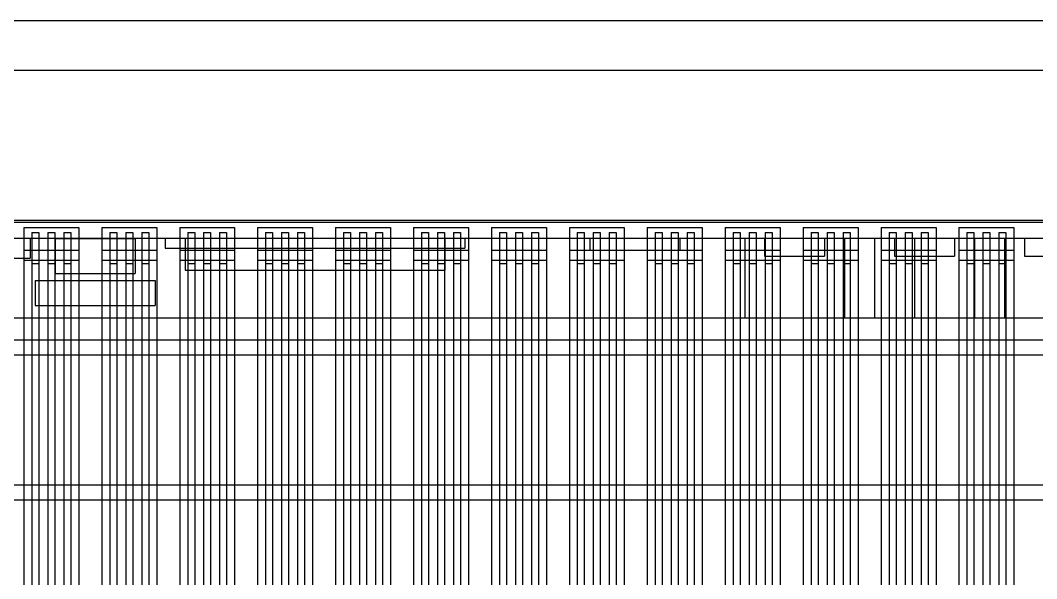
# Model space of a CAD drawing. Header units: millimetres. Extents: x -1355 to 669, y -1138 to 733.
# Drawn here: x -239.5 to -137.8, y -237.1 to -181.2 of the extents above; entities that cross this region are included whole.
import ezdxf

# ---------------------------------------------------------------- set-up
doc = ezdxf.new("R2010")
doc.units = ezdxf.units.MM
doc.layers.add('HIDDEN', color=8, linetype='Continuous')
doc.layers.add('VISIBLE', color=7, linetype='Continuous')

msp = doc.modelspace()

# ---------------------------------------------------------------- linework, layer by layer
at = {"layer": 'HIDDEN'}
for points in [[(-500, -181.2), (500, -181.2)], [(-500, -181.2), (500, -181.2)], [(-500, -181.2), (500, -181.2)], [(-500, -181.2), (500, -181.2)], [(-500, -181.2), (500, -181.2)], [(-500, -181.2), (500, -181.2)], [(-500, -181.2), (500, -181.2)], [(-500, -186.2), (500, -186.2)], [(-500, -186.2), (500, -186.2)], [(-500, -201.2), (500, -201.2)], [(-500, -201.2), (500, -201.2)], [(-300, -201.4), (-120, -201.4)], [(-300, -201.4), (-120, -201.4)], [(-239.15, -201.95), (-233.65, -201.95)], [(-239.15, -201.95), (-233.65, -201.95)], [(-239.15, -201.95), (-239.15, -255.95)], [(-239.15, -201.95), (-239.15, -255.95)], [(-233.65, -201.95), (-233.65, -255.95)], [(-233.65, -201.95), (-233.65, -255.95)], [(-231.35, -201.95), (-225.85, -201.95)], [(-231.35, -201.95), (-225.85, -201.95)], [(-231.35, -201.95), (-231.35, -261.95)], [(-231.35, -201.95), (-231.35, -261.95)], [(-225.85, -201.95), (-225.85, -261.95)], [(-225.85, -201.95), (-225.85, -261.95)], [(-223.55, -201.95), (-218.05, -201.95)], [(-223.55, -201.95), (-218.05, -201.95)], [(-223.55, -201.95), (-223.55, -267.95)], [(-223.55, -201.95), (-223.55, -267.95)], [(-218.05, -201.95), (-218.05, -267.95)], [(-218.05, -201.95), (-218.05, -267.95)], [(-215.75, -201.95), (-210.25, -201.95)], [(-215.75, -201.95), (-210.25, -201.95)], [(-215.75, -201.95), (-215.75, -273.95)], [(-215.75, -201.95), (-215.75, -273.95)], [(-210.25, -201.95), (-210.25, -273.95)], [(-210.25, -201.95), (-210.25, -273.95)], [(-207.95, -201.95), (-202.45, -201.95)], [(-207.95, -201.95), (-202.45, -201.95)], [(-207.95, -201.95), (-207.95, -279.95)], [(-207.95, -201.95), (-207.95, -279.95)], [(-202.45, -201.95), (-202.45, -279.95)], [(-202.45, -201.95), (-202.45, -279.95)], [(-200.15, -201.95), (-194.65, -201.95)], [(-200.15, -201.95), (-194.65, -201.95)], [(-200.15, -201.95), (-200.15, -285.95)], [(-200.15, -201.95), (-200.15, -285.95)], [(-194.65, -201.95), (-194.65, -285.95)], [(-194.65, -201.95), (-194.65, -285.95)], [(-192.35, -201.95), (-186.85, -201.95)], [(-192.35, -201.95), (-186.85, -201.95)], [(-192.35, -201.95), (-192.35, -291.95)], [(-192.35, -201.95), (-192.35, -291.95)], [(-186.85, -201.95), (-186.85, -291.95)], [(-186.85, -201.95), (-186.85, -291.95)], [(-184.55, -201.95), (-179.05, -201.95)], [(-184.55, -201.95), (-179.05, -201.95)], [(-184.55, -201.95), (-184.55, -297.95)], [(-184.55, -201.95), (-184.55, -297.95)], [(-179.05, -201.95), (-179.05, -297.95)], [(-179.05, -201.95), (-179.05, -297.95)], [(-176.75, -201.95), (-171.25, -201.95)], [(-176.75, -201.95), (-171.25, -201.95)], [(-176.75, -201.95), (-176.75, -303.95)], [(-176.75, -201.95), (-176.75, -303.95)], [(-171.25, -201.95), (-171.25, -303.95)], [(-171.25, -201.95), (-171.25, -303.95)], [(-168.95, -201.95), (-163.45, -201.95)], [(-168.95, -201.95), (-163.45, -201.95)], [(-168.95, -201.95), (-168.95, -309.95)], [(-168.95, -201.95), (-168.95, -309.95)], [(-163.45, -201.95), (-163.45, -309.95)], [(-163.45, -201.95), (-163.45, -309.95)], [(-161.15, -201.95), (-155.65, -201.95)], [(-161.15, -201.95), (-155.65, -201.95)], [(-161.15, -201.95), (-161.15, -315.95)], [(-161.15, -201.95), (-161.15, -315.95)], [(-155.65, -201.95), (-155.65, -315.95)], [(-155.65, -201.95), (-155.65, -315.95)], [(-153.35, -201.95), (-147.85, -201.95)], [(-153.35, -201.95), (-147.85, -201.95)], [(-153.35, -201.95), (-153.35, -321.95)], [(-153.35, -201.95), (-153.35, -321.95)], [(-147.85, -201.95), (-147.85, -321.95)], [(-147.85, -201.95), (-147.85, -321.95)], [(-145.55, -201.95), (-140.05, -201.95)], [(-145.55, -201.95), (-140.05, -201.95)], [(-145.55, -201.95), (-145.55, -327.95)], [(-145.55, -201.95), (-145.55, -327.95)], [(-140.05, -201.95), (-140.05, -327.95)], [(-140.05, -201.95), (-140.05, -327.95)], [(-300, -203), (-120, -203)], [(-300, -203), (-120, -203)], [(-293, -203), (-127, -203)], [(-293, -203), (-127, -203)], [(-241.5, -203), (-238.5, -203)], [(-241.5, -203), (-238.5, -203)], [(-238.5, -203), (-238.5, -205)], [(-238.5, -203), (-238.5, -205)], [(-238.35, -202.45), (-237.65, -202.45)], [(-238.35, -202.45), (-237.65, -202.45)], [(-238.35, -202.45), (-238.35, -255.45)], [(-238.35, -202.45), (-238.35, -255.45)], [(-237.65, -202.45), (-237.65, -255.45)], [(-237.65, -202.45), (-237.65, -255.45)], [(-236.75, -202.45), (-236.05, -202.45)], [(-236.75, -202.45), (-236.05, -202.45)], [(-236.75, -202.45), (-236.75, -255.45)], [(-236.75, -202.45), (-236.75, -255.45)], [(-236.05, -202.45), (-236.05, -255.45)], [(-236.05, -202.45), (-236.05, -255.45)], [(-236, -203.05), (-228, -203.05)], [(-236, -203.05), (-228, -203.05)], [(-236, -203.05), (-236, -206.55)], [(-236, -203.05), (-236, -206.55)], [(-235.15, -202.45), (-234.45, -202.45)], [(-235.15, -202.45), (-234.45, -202.45)], [(-235.15, -202.45), (-235.15, -255.45)], [(-235.15, -202.45), (-235.15, -255.45)], [(-234.45, -202.45), (-234.45, -255.45)], [(-234.45, -202.45), (-234.45, -255.45)], [(-230.55, -202.45), (-229.85, -202.45)], [(-230.55, -202.45), (-229.85, -202.45)], [(-230.55, -202.45), (-230.55, -261.45)], [(-230.55, -202.45), (-230.55, -261.45)], [(-229.85, -202.45), (-229.85, -261.45)], [(-229.85, -202.45), (-229.85, -261.45)], [(-228.95, -202.45), (-228.25, -202.45)], [(-228.95, -202.45), (-228.25, -202.45)], [(-228.95, -202.45), (-228.95, -261.45)], [(-228.95, -202.45), (-228.95, -261.45)], [(-228.25, -202.45), (-228.25, -261.45)], [(-228.25, -202.45), (-228.25, -261.45)], [(-228, -203.05), (-228, -206.55)], [(-228, -203.05), (-228, -206.55)], [(-227.35, -202.45), (-226.65, -202.45)], [(-227.35, -202.45), (-226.65, -202.45)], [(-227.35, -202.45), (-227.35, -261.45)], [(-227.35, -202.45), (-227.35, -261.45)], [(-226.65, -202.45), (-226.65, -261.45)], [(-226.65, -202.45), (-226.65, -261.45)], [(-225, -203), (-195, -203)], [(-225, -203), (-195, -203)], [(-225, -203), (-225, -204)], [(-225, -203), (-225, -204)], [(-223, -203), (-197, -203)], [(-223, -203), (-197, -203)], [(-223, -203), (-223, -206.2)], [(-223, -203), (-223, -206.2)], [(-222.75, -202.45), (-222.05, -202.45)], [(-222.75, -202.45), (-222.05, -202.45)], [(-222.75, -202.45), (-222.75, -267.45)], [(-222.75, -202.45), (-222.75, -267.45)], [(-222.05, -202.45), (-222.05, -267.45)], [(-222.05, -202.45), (-222.05, -267.45)], [(-221.15, -202.45), (-220.45, -202.45)], [(-221.15, -202.45), (-220.45, -202.45)], [(-221.15, -202.45), (-221.15, -267.45)], [(-221.15, -202.45), (-221.15, -267.45)], [(-220.45, -202.45), (-220.45, -267.45)], [(-220.45, -202.45), (-220.45, -267.45)], [(-219.55, -202.45), (-218.85, -202.45)], [(-219.55, -202.45), (-218.85, -202.45)], [(-219.55, -202.45), (-219.55, -267.45)], [(-219.55, -202.45), (-219.55, -267.45)], [(-218.85, -202.45), (-218.85, -267.45)], [(-218.85, -202.45), (-218.85, -267.45)], [(-214.95, -202.45), (-214.25, -202.45)], [(-214.95, -202.45), (-214.25, -202.45)], [(-214.95, -202.45), (-214.95, -273.45)], [(-214.95, -202.45), (-214.95, -273.45)], [(-214.25, -202.45), (-214.25, -273.45)], [(-214.25, -202.45), (-214.25, -273.45)], [(-213.35, -202.45), (-212.65, -202.45)], [(-213.35, -202.45), (-212.65, -202.45)], [(-213.35, -202.45), (-213.35, -273.45)], [(-213.35, -202.45), (-213.35, -273.45)], [(-212.65, -202.45), (-212.65, -273.45)], [(-212.65, -202.45), (-212.65, -273.45)], [(-211.75, -202.45), (-211.05, -202.45)], [(-211.75, -202.45), (-211.05, -202.45)], [(-211.75, -202.45), (-211.75, -273.45)], [(-211.75, -202.45), (-211.75, -273.45)], [(-211.05, -202.45), (-211.05, -273.45)], [(-211.05, -202.45), (-211.05, -273.45)], [(-207.15, -202.45), (-206.45, -202.45)], [(-207.15, -202.45), (-206.45, -202.45)], [(-207.15, -202.45), (-207.15, -279.45)], [(-207.15, -202.45), (-207.15, -279.45)], [(-206.45, -202.45), (-206.45, -279.45)], [(-206.45, -202.45), (-206.45, -279.45)], [(-205.55, -202.45), (-204.85, -202.45)], [(-205.55, -202.45), (-204.85, -202.45)], [(-205.55, -202.45), (-205.55, -279.45)], [(-205.55, -202.45), (-205.55, -279.45)], [(-204.85, -202.45), (-204.85, -279.45)], [(-204.85, -202.45), (-204.85, -279.45)], [(-203.95, -202.45), (-203.25, -202.45)], [(-203.95, -202.45), (-203.25, -202.45)], [(-203.95, -202.45), (-203.95, -279.45)], [(-203.95, -202.45), (-203.95, -279.45)], [(-203.25, -202.45), (-203.25, -279.45)], [(-203.25, -202.45), (-203.25, -279.45)], [(-199.35, -202.45), (-198.65, -202.45)], [(-199.35, -202.45), (-198.65, -202.45)], [(-199.35, -202.45), (-199.35, -285.45)], [(-199.35, -202.45), (-199.35, -285.45)], [(-198.65, -202.45), (-198.65, -285.45)], [(-198.65, -202.45), (-198.65, -285.45)], [(-197.75, -202.45), (-197.05, -202.45)], [(-197.75, -202.45), (-197.05, -202.45)], [(-197.75, -202.45), (-197.75, -285.45)], [(-197.75, -202.45), (-197.75, -285.45)], [(-197.05, -202.45), (-197.05, -285.45)], [(-197.05, -202.45), (-197.05, -285.45)], [(-197, -203), (-197, -206.2)], [(-197, -203), (-197, -206.2)], [(-196.15, -202.45), (-195.45, -202.45)], [(-196.15, -202.45), (-195.45, -202.45)], [(-196.15, -202.45), (-196.15, -285.45)], [(-196.15, -202.45), (-196.15, -285.45)], [(-195.45, -202.45), (-195.45, -285.45)], [(-195.45, -202.45), (-195.45, -285.45)], [(-195, -203), (-195, -204)], [(-195, -203), (-195, -204)], [(-191.55, -202.45), (-190.85, -202.45)], [(-191.55, -202.45), (-190.85, -202.45)], [(-191.55, -202.45), (-191.55, -291.45)], [(-191.55, -202.45), (-191.55, -291.45)], [(-190.85, -202.45), (-190.85, -291.45)], [(-190.85, -202.45), (-190.85, -291.45)], [(-189.95, -202.45), (-189.25, -202.45)], [(-189.95, -202.45), (-189.25, -202.45)], [(-189.95, -202.45), (-189.95, -291.45)], [(-189.95, -202.45), (-189.95, -291.45)], [(-189.25, -202.45), (-189.25, -291.45)], [(-189.25, -202.45), (-189.25, -291.45)], [(-188.35, -202.45), (-187.65, -202.45)], [(-188.35, -202.45), (-187.65, -202.45)], [(-188.35, -202.45), (-188.35, -291.45)], [(-188.35, -202.45), (-188.35, -291.45)], [(-187.65, -202.45), (-187.65, -291.45)], [(-187.65, -202.45), (-187.65, -291.45)], [(-183.75, -202.45), (-183.05, -202.45)], [(-183.75, -202.45), (-183.05, -202.45)], [(-183.75, -202.45), (-183.75, -297.45)], [(-183.75, -202.45), (-183.75, -297.45)], [(-183.05, -202.45), (-183.05, -297.45)], [(-183.05, -202.45), (-183.05, -297.45)], [(-182.5, -203), (-173.5, -203)], [(-182.5, -203), (-173.5, -203)], [(-182.5, -203), (-182.5, -204.2)], [(-182.5, -203), (-182.5, -204.2)], [(-182.15, -202.45), (-181.45, -202.45)], [(-182.15, -202.45), (-181.45, -202.45)], [(-182.15, -202.45), (-182.15, -297.45)], [(-182.15, -202.45), (-182.15, -297.45)], [(-181.45, -202.45), (-181.45, -297.45)], [(-181.45, -202.45), (-181.45, -297.45)], [(-180.55, -202.45), (-179.85, -202.45)], [(-180.55, -202.45), (-179.85, -202.45)], [(-180.55, -202.45), (-180.55, -297.45)], [(-180.55, -202.45), (-180.55, -297.45)], [(-179.85, -202.45), (-179.85, -297.45)], [(-179.85, -202.45), (-179.85, -297.45)], [(-175.95, -202.45), (-175.25, -202.45)], [(-175.95, -202.45), (-175.25, -202.45)], [(-175.95, -202.45), (-175.95, -303.45)], [(-175.95, -202.45), (-175.95, -303.45)], [(-175.25, -202.45), (-175.25, -303.45)], [(-175.25, -202.45), (-175.25, -303.45)], [(-174.35, -202.45), (-173.65, -202.45)], [(-174.35, -202.45), (-173.65, -202.45)], [(-174.35, -202.45), (-174.35, -303.45)], [(-174.35, -202.45), (-174.35, -303.45)], [(-173.65, -202.45), (-173.65, -303.45)], [(-173.65, -202.45), (-173.65, -303.45)], [(-173.5, -203), (-173.5, -204.2)], [(-173.5, -203), (-173.5, -204.2)], [(-172.75, -202.45), (-172.05, -202.45)], [(-172.75, -202.45), (-172.05, -202.45)], [(-172.75, -202.45), (-172.75, -303.45)], [(-172.75, -202.45), (-172.75, -303.45)], [(-172.05, -202.45), (-172.05, -303.45)], [(-172.05, -202.45), (-172.05, -303.45)], [(-168.15, -202.45), (-167.45, -202.45)], [(-168.15, -202.45), (-167.45, -202.45)], [(-168.15, -202.45), (-168.15, -309.45)], [(-168.15, -202.45), (-168.15, -309.45)], [(-167.45, -202.45), (-167.45, -309.45)], [(-167.45, -202.45), (-167.45, -309.45)], [(-167, -203), (-157, -203)], [(-167, -203), (-157, -203)], [(-167, -203), (-167, -211)], [(-167, -203), (-167, -211)], [(-166.55, -202.45), (-165.85, -202.45)], [(-166.55, -202.45), (-165.85, -202.45)], [(-166.55, -202.45), (-166.55, -309.45)], [(-166.55, -202.45), (-166.55, -309.45)], [(-165.85, -202.45), (-165.85, -309.45)], [(-165.85, -202.45), (-165.85, -309.45)], [(-165, -203), (-159, -203)], [(-165, -203), (-159, -203)], [(-165, -203), (-165, -204.8)], [(-165, -203), (-165, -204.8)], [(-164.95, -202.45), (-164.25, -202.45)], [(-164.95, -202.45), (-164.25, -202.45)], [(-164.95, -202.45), (-164.95, -309.45)], [(-164.95, -202.45), (-164.95, -309.45)], [(-164.25, -202.45), (-164.25, -309.45)], [(-164.25, -202.45), (-164.25, -309.45)], [(-160.35, -202.45), (-159.65, -202.45)], [(-160.35, -202.45), (-159.65, -202.45)], [(-160.35, -202.45), (-160.35, -315.45)], [(-160.35, -202.45), (-160.35, -315.45)], [(-159.65, -202.45), (-159.65, -315.45)], [(-159.65, -202.45), (-159.65, -315.45)], [(-159, -203), (-159, -204.8)], [(-159, -203), (-159, -204.8)], [(-158.75, -202.45), (-158.05, -202.45)], [(-158.75, -202.45), (-158.05, -202.45)], [(-158.75, -202.45), (-158.75, -315.45)], [(-158.75, -202.45), (-158.75, -315.45)], [(-158.05, -202.45), (-158.05, -315.45)], [(-158.05, -202.45), (-158.05, -315.45)], [(-157.15, -202.45), (-156.45, -202.45)], [(-157.15, -202.45), (-156.45, -202.45)], [(-157.15, -202.45), (-157.15, -315.45)], [(-157.15, -202.45), (-157.15, -315.45)], [(-157, -203), (-157, -211)], [(-157, -203), (-157, -211)], [(-156.45, -202.45), (-156.45, -315.45)], [(-156.45, -202.45), (-156.45, -315.45)], [(-154, -203), (-144, -203)], [(-154, -203), (-144, -203)], [(-154, -203), (-154, -211)], [(-154, -203), (-154, -211)], [(-152.55, -202.45), (-151.85, -202.45)], [(-152.55, -202.45), (-151.85, -202.45)], [(-152.55, -202.45), (-152.55, -321.45)], [(-152.55, -202.45), (-152.55, -321.45)], [(-152, -203), (-146, -203)], [(-152, -203), (-146, -203)], [(-152, -203), (-152, -204.8)], [(-152, -203), (-152, -204.8)], [(-151.85, -202.45), (-151.85, -321.45)], [(-151.85, -202.45), (-151.85, -321.45)], [(-150.95, -202.45), (-150.25, -202.45)], [(-150.95, -202.45), (-150.25, -202.45)], [(-150.95, -202.45), (-150.95, -321.45)], [(-150.95, -202.45), (-150.95, -321.45)], [(-150.25, -202.45), (-150.25, -321.45)], [(-150.25, -202.45), (-150.25, -321.45)], [(-150, -203), (-130, -203)], [(-150, -203), (-130, -203)], [(-150, -203), (-150, -211)], [(-150, -203), (-150, -211)], [(-149.35, -202.45), (-148.65, -202.45)], [(-149.35, -202.45), (-148.65, -202.45)], [(-149.35, -202.45), (-149.35, -321.45)], [(-149.35, -202.45), (-149.35, -321.45)], [(-148.65, -202.45), (-148.65, -321.45)], [(-148.65, -202.45), (-148.65, -321.45)], [(-146, -203), (-146, -204.8)], [(-146, -203), (-146, -204.8)], [(-144.75, -202.45), (-144.05, -202.45)], [(-144.75, -202.45), (-144.05, -202.45)], [(-144.75, -202.45), (-144.75, -327.45)], [(-144.75, -202.45), (-144.75, -327.45)], [(-144.05, -202.45), (-144.05, -327.45)], [(-144.05, -202.45), (-144.05, -327.45)], [(-144, -203), (-144, -211)], [(-144, -203), (-144, -211)], [(-143.15, -202.45), (-142.45, -202.45)], [(-143.15, -202.45), (-142.45, -202.45)], [(-143.15, -202.45), (-143.15, -327.45)], [(-143.15, -202.45), (-143.15, -327.45)], [(-142.45, -202.45), (-142.45, -327.45)], [(-142.45, -202.45), (-142.45, -327.45)], [(-141.55, -202.45), (-140.85, -202.45)], [(-141.55, -202.45), (-140.85, -202.45)], [(-141.55, -202.45), (-141.55, -327.45)], [(-141.55, -202.45), (-141.55, -327.45)], [(-141, -203), (-131, -203)], [(-141, -203), (-131, -203)], [(-141, -203), (-141, -211)], [(-141, -203), (-141, -211)], [(-140.85, -202.45), (-140.85, -327.45)], [(-140.85, -202.45), (-140.85, -327.45)], [(-139, -203), (-133, -203)], [(-139, -203), (-133, -203)], [(-139, -203), (-139, -204.8)], [(-139, -203), (-139, -204.8)], [(-239.15, -204.2), (-233.65, -204.2)], [(-239.15, -204.2), (-233.65, -204.2)], [(-239.15, -204.2), (-239.15, -205.2)], [(-239.15, -204.2), (-239.15, -205.2)], [(-233.65, -204.2), (-233.65, -205.2)], [(-233.65, -204.2), (-233.65, -205.2)], [(-231.35, -204.2), (-225.85, -204.2)], [(-231.35, -204.2), (-225.85, -204.2)], [(-231.35, -204.2), (-231.35, -205.2)], [(-231.35, -204.2), (-231.35, -205.2)], [(-225.85, -204.2), (-225.85, -205.2)], [(-225.85, -204.2), (-225.85, -205.2)], [(-225, -204), (-195, -204)], [(-225, -204), (-195, -204)], [(-223.55, -204.2), (-218.05, -204.2)], [(-223.55, -204.2), (-218.05, -204.2)], [(-223.55, -204.2), (-223.55, -205.2)], [(-223.55, -204.2), (-223.55, -205.2)], [(-218.05, -204.2), (-218.05, -205.2)], [(-218.05, -204.2), (-218.05, -205.2)], [(-215.75, -204.2), (-210.25, -204.2)], [(-215.75, -204.2), (-210.25, -204.2)], [(-215.75, -204.2), (-215.75, -205.2)], [(-215.75, -204.2), (-215.75, -205.2)], [(-210.25, -204.2), (-210.25, -205.2)], [(-210.25, -204.2), (-210.25, -205.2)], [(-207.95, -204.2), (-202.45, -204.2)], [(-207.95, -204.2), (-202.45, -204.2)], [(-207.95, -204.2), (-207.95, -205.2)], [(-207.95, -204.2), (-207.95, -205.2)], [(-202.45, -204.2), (-202.45, -205.2)], [(-202.45, -204.2), (-202.45, -205.2)], [(-200.15, -204.2), (-194.65, -204.2)], [(-200.15, -204.2), (-194.65, -204.2)], [(-200.15, -204.2), (-200.15, -205.2)], [(-200.15, -204.2), (-200.15, -205.2)], [(-194.65, -204.2), (-194.65, -205.2)], [(-194.65, -204.2), (-194.65, -205.2)], [(-192.35, -204.2), (-186.85, -204.2)], [(-192.35, -204.2), (-186.85, -204.2)], [(-192.35, -204.2), (-192.35, -205.2)], [(-192.35, -204.2), (-192.35, -205.2)], [(-186.85, -204.2), (-186.85, -205.2)], [(-186.85, -204.2), (-186.85, -205.2)], [(-184.55, -204.2), (-179.05, -204.2)], [(-184.55, -204.2), (-179.05, -204.2)], [(-184.55, -204.2), (-184.55, -205.2)], [(-184.55, -204.2), (-184.55, -205.2)], [(-182.5, -204.2), (-173.5, -204.2)], [(-182.5, -204.2), (-173.5, -204.2)], [(-179.05, -204.2), (-179.05, -205.2)], [(-179.05, -204.2), (-179.05, -205.2)], [(-176.75, -204.2), (-171.25, -204.2)], [(-176.75, -204.2), (-171.25, -204.2)], [(-176.75, -204.2), (-176.75, -205.2)], [(-176.75, -204.2), (-176.75, -205.2)], [(-171.25, -204.2), (-171.25, -205.2)], [(-171.25, -204.2), (-171.25, -205.2)], [(-168.95, -204.2), (-163.45, -204.2)], [(-168.95, -204.2), (-163.45, -204.2)], [(-168.95, -204.2), (-168.95, -205.2)], [(-168.95, -204.2), (-168.95, -205.2)], [(-163.45, -204.2), (-163.45, -205.2)], [(-163.45, -204.2), (-163.45, -205.2)], [(-161.15, -204.2), (-155.65, -204.2)], [(-161.15, -204.2), (-155.65, -204.2)], [(-161.15, -204.2), (-161.15, -205.2)], [(-161.15, -204.2), (-161.15, -205.2)], [(-155.65, -204.2), (-155.65, -205.2)], [(-155.65, -204.2), (-155.65, -205.2)], [(-153.35, -204.2), (-147.85, -204.2)], [(-153.35, -204.2), (-147.85, -204.2)], [(-153.35, -204.2), (-153.35, -205.2)], [(-153.35, -204.2), (-153.35, -205.2)], [(-147.85, -204.2), (-147.85, -205.2)], [(-147.85, -204.2), (-147.85, -205.2)], [(-145.55, -204.2), (-140.05, -204.2)], [(-145.55, -204.2), (-140.05, -204.2)], [(-145.55, -204.2), (-145.55, -205.2)], [(-145.55, -204.2), (-145.55, -205.2)], [(-140.05, -204.2), (-140.05, -205.2)], [(-140.05, -204.2), (-140.05, -205.2)], [(-241.5, -205), (-238.5, -205)], [(-241.5, -205), (-238.5, -205)], [(-239.15, -205.2), (-233.65, -205.2)], [(-239.15, -205.2), (-233.65, -205.2)], [(-238.35, -205.2), (-237.65, -205.2)], [(-238.35, -205.2), (-237.65, -205.2)], [(-238.35, -205.2), (-238.35, -205.55)], [(-238.35, -205.2), (-238.35, -205.55)], [(-237.65, -205.2), (-237.65, -205.55)], [(-237.65, -205.2), (-237.65, -205.55)], [(-236.75, -205.2), (-236.05, -205.2)], [(-236.75, -205.2), (-236.05, -205.2)], [(-236.75, -205.2), (-236.75, -205.55)], [(-236.75, -205.2), (-236.75, -205.55)], [(-236.05, -205.2), (-236.05, -205.55)], [(-236.05, -205.2), (-236.05, -205.55)], [(-235.15, -205.2), (-234.45, -205.2)], [(-235.15, -205.2), (-234.45, -205.2)], [(-235.15, -205.2), (-235.15, -205.55)], [(-235.15, -205.2), (-235.15, -205.55)], [(-234.45, -205.2), (-234.45, -205.55)], [(-234.45, -205.2), (-234.45, -205.55)], [(-231.35, -205.2), (-225.85, -205.2)], [(-231.35, -205.2), (-225.85, -205.2)], [(-230.55, -205.2), (-229.85, -205.2)], [(-230.55, -205.2), (-229.85, -205.2)], [(-230.55, -205.2), (-230.55, -205.55)], [(-230.55, -205.2), (-230.55, -205.55)], [(-229.85, -205.2), (-229.85, -205.55)], [(-229.85, -205.2), (-229.85, -205.55)], [(-228.95, -205.2), (-228.25, -205.2)], [(-228.95, -205.2), (-228.25, -205.2)], [(-228.95, -205.2), (-228.95, -205.55)], [(-228.95, -205.2), (-228.95, -205.55)], [(-228.25, -205.2), (-228.25, -205.55)], [(-228.25, -205.2), (-228.25, -205.55)], [(-227.35, -205.2), (-226.65, -205.2)], [(-227.35, -205.2), (-226.65, -205.2)], [(-227.35, -205.2), (-227.35, -205.55)], [(-227.35, -205.2), (-227.35, -205.55)], [(-226.65, -205.2), (-226.65, -205.55)], [(-226.65, -205.2), (-226.65, -205.55)], [(-223.55, -205.2), (-218.05, -205.2)], [(-223.55, -205.2), (-218.05, -205.2)], [(-222.75, -205.2), (-222.05, -205.2)], [(-222.75, -205.2), (-222.05, -205.2)], [(-222.75, -205.2), (-222.75, -205.55)], [(-222.75, -205.2), (-222.75, -205.55)], [(-222.05, -205.2), (-222.05, -205.55)], [(-222.05, -205.2), (-222.05, -205.55)], [(-221.15, -205.2), (-220.45, -205.2)], [(-221.15, -205.2), (-220.45, -205.2)], [(-221.15, -205.2), (-221.15, -205.55)], [(-221.15, -205.2), (-221.15, -205.55)], [(-220.45, -205.2), (-220.45, -205.55)], [(-220.45, -205.2), (-220.45, -205.55)], [(-219.55, -205.2), (-218.85, -205.2)], [(-219.55, -205.2), (-218.85, -205.2)], [(-219.55, -205.2), (-219.55, -205.55)], [(-219.55, -205.2), (-219.55, -205.55)], [(-218.85, -205.2), (-218.85, -205.55)], [(-218.85, -205.2), (-218.85, -205.55)], [(-215.75, -205.2), (-210.25, -205.2)], [(-215.75, -205.2), (-210.25, -205.2)], [(-214.95, -205.2), (-214.25, -205.2)], [(-214.95, -205.2), (-214.25, -205.2)], [(-214.95, -205.2), (-214.95, -205.55)], [(-214.95, -205.2), (-214.95, -205.55)], [(-214.25, -205.2), (-214.25, -205.55)], [(-214.25, -205.2), (-214.25, -205.55)], [(-213.35, -205.2), (-212.65, -205.2)], [(-213.35, -205.2), (-212.65, -205.2)], [(-213.35, -205.2), (-213.35, -205.55)], [(-213.35, -205.2), (-213.35, -205.55)], [(-212.65, -205.2), (-212.65, -205.55)], [(-212.65, -205.2), (-212.65, -205.55)], [(-211.75, -205.2), (-211.05, -205.2)], [(-211.75, -205.2), (-211.05, -205.2)], [(-211.75, -205.2), (-211.75, -205.55)], [(-211.75, -205.2), (-211.75, -205.55)], [(-211.05, -205.2), (-211.05, -205.55)], [(-211.05, -205.2), (-211.05, -205.55)], [(-207.95, -205.2), (-202.45, -205.2)], [(-207.95, -205.2), (-202.45, -205.2)], [(-207.15, -205.2), (-206.45, -205.2)], [(-207.15, -205.2), (-206.45, -205.2)], [(-207.15, -205.2), (-207.15, -205.55)], [(-207.15, -205.2), (-207.15, -205.55)], [(-206.45, -205.2), (-206.45, -205.55)], [(-206.45, -205.2), (-206.45, -205.55)], [(-205.55, -205.2), (-204.85, -205.2)], [(-205.55, -205.2), (-204.85, -205.2)], [(-205.55, -205.2), (-205.55, -205.55)], [(-205.55, -205.2), (-205.55, -205.55)], [(-204.85, -205.2), (-204.85, -205.55)], [(-204.85, -205.2), (-204.85, -205.55)], [(-203.95, -205.2), (-203.25, -205.2)], [(-203.95, -205.2), (-203.25, -205.2)], [(-203.95, -205.2), (-203.95, -205.55)], [(-203.95, -205.2), (-203.95, -205.55)], [(-203.25, -205.2), (-203.25, -205.55)], [(-203.25, -205.2), (-203.25, -205.55)], [(-200.15, -205.2), (-194.65, -205.2)], [(-200.15, -205.2), (-194.65, -205.2)], [(-199.35, -205.2), (-198.65, -205.2)], [(-199.35, -205.2), (-198.65, -205.2)], [(-199.35, -205.2), (-199.35, -205.55)], [(-199.35, -205.2), (-199.35, -205.55)], [(-198.65, -205.2), (-198.65, -205.55)], [(-198.65, -205.2), (-198.65, -205.55)], [(-197.75, -205.2), (-197.05, -205.2)], [(-197.75, -205.2), (-197.05, -205.2)], [(-197.75, -205.2), (-197.75, -205.55)], [(-197.75, -205.2), (-197.75, -205.55)], [(-197.05, -205.2), (-197.05, -205.55)], [(-197.05, -205.2), (-197.05, -205.55)], [(-196.15, -205.2), (-195.45, -205.2)], [(-196.15, -205.2), (-195.45, -205.2)], [(-196.15, -205.2), (-196.15, -205.55)], [(-196.15, -205.2), (-196.15, -205.55)], [(-195.45, -205.2), (-195.45, -205.55)], [(-195.45, -205.2), (-195.45, -205.55)], [(-192.35, -205.2), (-186.85, -205.2)], [(-192.35, -205.2), (-186.85, -205.2)], [(-191.55, -205.2), (-190.85, -205.2)], [(-191.55, -205.2), (-190.85, -205.2)], [(-191.55, -205.2), (-191.55, -205.55)], [(-191.55, -205.2), (-191.55, -205.55)], [(-190.85, -205.2), (-190.85, -205.55)], [(-190.85, -205.2), (-190.85, -205.55)], [(-189.95, -205.2), (-189.25, -205.2)], [(-189.95, -205.2), (-189.25, -205.2)], [(-189.95, -205.2), (-189.95, -205.55)], [(-189.95, -205.2), (-189.95, -205.55)], [(-189.25, -205.2), (-189.25, -205.55)], [(-189.25, -205.2), (-189.25, -205.55)], [(-188.35, -205.2), (-187.65, -205.2)], [(-188.35, -205.2), (-187.65, -205.2)], [(-188.35, -205.2), (-188.35, -205.55)], [(-188.35, -205.2), (-188.35, -205.55)], [(-187.65, -205.2), (-187.65, -205.55)], [(-187.65, -205.2), (-187.65, -205.55)], [(-184.55, -205.2), (-179.05, -205.2)], [(-184.55, -205.2), (-179.05, -205.2)], [(-183.75, -205.2), (-183.05, -205.2)], [(-183.75, -205.2), (-183.05, -205.2)], [(-183.75, -205.2), (-183.75, -205.55)], [(-183.75, -205.2), (-183.75, -205.55)], [(-183.05, -205.2), (-183.05, -205.55)], [(-183.05, -205.2), (-183.05, -205.55)], [(-182.15, -205.2), (-181.45, -205.2)], [(-182.15, -205.2), (-181.45, -205.2)], [(-182.15, -205.2), (-182.15, -205.55)], [(-182.15, -205.2), (-182.15, -205.55)], [(-181.45, -205.2), (-181.45, -205.55)], [(-181.45, -205.2), (-181.45, -205.55)], [(-180.55, -205.2), (-179.85, -205.2)], [(-180.55, -205.2), (-179.85, -205.2)], [(-180.55, -205.2), (-180.55, -205.55)], [(-180.55, -205.2), (-180.55, -205.55)], [(-179.85, -205.2), (-179.85, -205.55)], [(-179.85, -205.2), (-179.85, -205.55)], [(-176.75, -205.2), (-171.25, -205.2)], [(-176.75, -205.2), (-171.25, -205.2)], [(-175.95, -205.2), (-175.25, -205.2)], [(-175.95, -205.2), (-175.25, -205.2)], [(-175.95, -205.2), (-175.95, -205.55)], [(-175.95, -205.2), (-175.95, -205.55)], [(-175.25, -205.2), (-175.25, -205.55)], [(-175.25, -205.2), (-175.25, -205.55)], [(-174.35, -205.2), (-173.65, -205.2)], [(-174.35, -205.2), (-173.65, -205.2)], [(-174.35, -205.2), (-174.35, -205.55)], [(-174.35, -205.2), (-174.35, -205.55)], [(-173.65, -205.2), (-173.65, -205.55)], [(-173.65, -205.2), (-173.65, -205.55)], [(-172.75, -205.2), (-172.05, -205.2)], [(-172.75, -205.2), (-172.05, -205.2)], [(-172.75, -205.2), (-172.75, -205.55)], [(-172.75, -205.2), (-172.75, -205.55)], [(-172.05, -205.2), (-172.05, -205.55)], [(-172.05, -205.2), (-172.05, -205.55)], [(-168.95, -205.2), (-163.45, -205.2)], [(-168.95, -205.2), (-163.45, -205.2)], [(-168.15, -205.2), (-167.45, -205.2)], [(-168.15, -205.2), (-167.45, -205.2)], [(-168.15, -205.2), (-168.15, -205.55)], [(-168.15, -205.2), (-168.15, -205.55)], [(-167.45, -205.2), (-167.45, -205.55)], [(-167.45, -205.2), (-167.45, -205.55)], [(-166.55, -205.2), (-165.85, -205.2)], [(-166.55, -205.2), (-165.85, -205.2)], [(-166.55, -205.2), (-166.55, -205.55)], [(-166.55, -205.2), (-166.55, -205.55)], [(-165.85, -205.2), (-165.85, -205.55)], [(-165.85, -205.2), (-165.85, -205.55)], [(-165, -204.8), (-159, -204.8)], [(-165, -204.8), (-159, -204.8)], [(-164.95, -205.2), (-164.25, -205.2)], [(-164.95, -205.2), (-164.25, -205.2)], [(-164.95, -205.2), (-164.95, -205.55)], [(-164.95, -205.2), (-164.95, -205.55)], [(-164.25, -205.2), (-164.25, -205.55)], [(-164.25, -205.2), (-164.25, -205.55)], [(-161.15, -205.2), (-155.65, -205.2)], [(-161.15, -205.2), (-155.65, -205.2)], [(-160.35, -205.2), (-159.65, -205.2)], [(-160.35, -205.2), (-159.65, -205.2)], [(-160.35, -205.2), (-160.35, -205.55)], [(-160.35, -205.2), (-160.35, -205.55)], [(-159.65, -205.2), (-159.65, -205.55)], [(-159.65, -205.2), (-159.65, -205.55)], [(-158.75, -205.2), (-158.05, -205.2)], [(-158.75, -205.2), (-158.05, -205.2)], [(-158.75, -205.2), (-158.75, -205.55)], [(-158.75, -205.2), (-158.75, -205.55)], [(-158.05, -205.2), (-158.05, -205.55)], [(-158.05, -205.2), (-158.05, -205.55)], [(-157.15, -205.2), (-156.45, -205.2)], [(-157.15, -205.2), (-156.45, -205.2)], [(-157.15, -205.2), (-157.15, -205.55)], [(-157.15, -205.2), (-157.15, -205.55)], [(-156.45, -205.2), (-156.45, -205.55)], [(-156.45, -205.2), (-156.45, -205.55)], [(-153.35, -205.2), (-147.85, -205.2)], [(-153.35, -205.2), (-147.85, -205.2)], [(-152.55, -205.2), (-151.85, -205.2)], [(-152.55, -205.2), (-151.85, -205.2)], [(-152.55, -205.2), (-152.55, -205.55)], [(-152.55, -205.2), (-152.55, -205.55)], [(-152, -204.8), (-146, -204.8)], [(-152, -204.8), (-146, -204.8)], [(-151.85, -205.2), (-151.85, -205.55)], [(-151.85, -205.2), (-151.85, -205.55)], [(-150.95, -205.2), (-150.25, -205.2)], [(-150.95, -205.2), (-150.25, -205.2)], [(-150.95, -205.2), (-150.95, -205.55)], [(-150.95, -205.2), (-150.95, -205.55)], [(-150.25, -205.2), (-150.25, -205.55)], [(-150.25, -205.2), (-150.25, -205.55)], [(-149.35, -205.2), (-148.65, -205.2)], [(-149.35, -205.2), (-148.65, -205.2)], [(-149.35, -205.2), (-149.35, -205.55)], [(-149.35, -205.2), (-149.35, -205.55)], [(-148.65, -205.2), (-148.65, -205.55)], [(-148.65, -205.2), (-148.65, -205.55)], [(-145.55, -205.2), (-140.05, -205.2)], [(-145.55, -205.2), (-140.05, -205.2)], [(-144.75, -205.2), (-144.05, -205.2)], [(-144.75, -205.2), (-144.05, -205.2)], [(-144.75, -205.2), (-144.75, -205.55)], [(-144.75, -205.2), (-144.75, -205.55)], [(-144.05, -205.2), (-144.05, -205.55)], [(-144.05, -205.2), (-144.05, -205.55)], [(-143.15, -205.2), (-142.45, -205.2)], [(-143.15, -205.2), (-142.45, -205.2)], [(-143.15, -205.2), (-143.15, -205.55)], [(-143.15, -205.2), (-143.15, -205.55)], [(-142.45, -205.2), (-142.45, -205.55)], [(-142.45, -205.2), (-142.45, -205.55)], [(-141.55, -205.2), (-140.85, -205.2)], [(-141.55, -205.2), (-140.85, -205.2)], [(-141.55, -205.2), (-141.55, -205.55)], [(-141.55, -205.2), (-141.55, -205.55)], [(-140.85, -205.2), (-140.85, -205.55)], [(-140.85, -205.2), (-140.85, -205.55)], [(-139, -204.8), (-133, -204.8)], [(-139, -204.8), (-133, -204.8)], [(-238.35, -205.55), (-237.65, -205.55)], [(-238.35, -205.55), (-237.65, -205.55)], [(-236.75, -205.55), (-236.05, -205.55)], [(-236.75, -205.55), (-236.05, -205.55)], [(-235.15, -205.55), (-234.45, -205.55)], [(-235.15, -205.55), (-234.45, -205.55)], [(-230.55, -205.55), (-229.85, -205.55)], [(-230.55, -205.55), (-229.85, -205.55)], [(-228.95, -205.55), (-228.25, -205.55)], [(-228.95, -205.55), (-228.25, -205.55)], [(-227.35, -205.55), (-226.65, -205.55)], [(-227.35, -205.55), (-226.65, -205.55)], [(-223, -206.2), (-197, -206.2)], [(-223, -206.2), (-197, -206.2)], [(-222.75, -205.55), (-222.05, -205.55)], [(-222.75, -205.55), (-222.05, -205.55)], [(-221.15, -205.55), (-220.45, -205.55)], [(-221.15, -205.55), (-220.45, -205.55)], [(-219.55, -205.55), (-218.85, -205.55)], [(-219.55, -205.55), (-218.85, -205.55)], [(-214.95, -205.55), (-214.25, -205.55)], [(-214.95, -205.55), (-214.25, -205.55)], [(-213.35, -205.55), (-212.65, -205.55)], [(-213.35, -205.55), (-212.65, -205.55)], [(-211.75, -205.55), (-211.05, -205.55)], [(-211.75, -205.55), (-211.05, -205.55)], [(-207.15, -205.55), (-206.45, -205.55)], [(-207.15, -205.55), (-206.45, -205.55)], [(-205.55, -205.55), (-204.85, -205.55)], [(-205.55, -205.55), (-204.85, -205.55)], [(-203.95, -205.55), (-203.25, -205.55)], [(-203.95, -205.55), (-203.25, -205.55)], [(-199.35, -205.55), (-198.65, -205.55)], [(-199.35, -205.55), (-198.65, -205.55)], [(-197.75, -205.55), (-197.05, -205.55)], [(-197.75, -205.55), (-197.05, -205.55)], [(-196.15, -205.55), (-195.45, -205.55)], [(-196.15, -205.55), (-195.45, -205.55)], [(-191.55, -205.55), (-190.85, -205.55)], [(-191.55, -205.55), (-190.85, -205.55)], [(-189.95, -205.55), (-189.25, -205.55)], [(-189.95, -205.55), (-189.25, -205.55)], [(-188.35, -205.55), (-187.65, -205.55)], [(-188.35, -205.55), (-187.65, -205.55)], [(-183.75, -205.55), (-183.05, -205.55)], [(-183.75, -205.55), (-183.05, -205.55)], [(-182.15, -205.55), (-181.45, -205.55)], [(-182.15, -205.55), (-181.45, -205.55)], [(-180.55, -205.55), (-179.85, -205.55)], [(-180.55, -205.55), (-179.85, -205.55)], [(-175.95, -205.55), (-175.25, -205.55)], [(-175.95, -205.55), (-175.25, -205.55)], [(-174.35, -205.55), (-173.65, -205.55)], [(-174.35, -205.55), (-173.65, -205.55)], [(-172.75, -205.55), (-172.05, -205.55)], [(-172.75, -205.55), (-172.05, -205.55)], [(-168.15, -205.55), (-167.45, -205.55)], [(-168.15, -205.55), (-167.45, -205.55)], [(-166.55, -205.55), (-165.85, -205.55)], [(-166.55, -205.55), (-165.85, -205.55)], [(-164.95, -205.55), (-164.25, -205.55)], [(-164.95, -205.55), (-164.25, -205.55)], [(-160.35, -205.55), (-159.65, -205.55)], [(-160.35, -205.55), (-159.65, -205.55)], [(-158.75, -205.55), (-158.05, -205.55)], [(-158.75, -205.55), (-158.05, -205.55)], [(-157.15, -205.55), (-156.45, -205.55)], [(-157.15, -205.55), (-156.45, -205.55)], [(-152.55, -205.55), (-151.85, -205.55)], [(-152.55, -205.55), (-151.85, -205.55)], [(-150.95, -205.55), (-150.25, -205.55)], [(-150.95, -205.55), (-150.25, -205.55)], [(-149.35, -205.55), (-148.65, -205.55)], [(-149.35, -205.55), (-148.65, -205.55)], [(-144.75, -205.55), (-144.05, -205.55)], [(-144.75, -205.55), (-144.05, -205.55)], [(-143.15, -205.55), (-142.45, -205.55)], [(-143.15, -205.55), (-142.45, -205.55)], [(-141.55, -205.55), (-140.85, -205.55)], [(-141.55, -205.55), (-140.85, -205.55)], [(-238, -207.25), (-226, -207.25)], [(-238, -207.25), (-226, -207.25)], [(-238, -207.25), (-238, -209.75)], [(-238, -207.25), (-238, -209.75)], [(-236, -206.55), (-228, -206.55)], [(-236, -206.55), (-228, -206.55)], [(-226, -207.25), (-226, -209.75)], [(-226, -207.25), (-226, -209.75)], [(-238, -209.75), (-226, -209.75)], [(-238, -209.75), (-226, -209.75)], [(-293, -211), (-127, -211)], [(-293, -211), (-127, -211)], [(-167, -211), (-157, -211)], [(-167, -211), (-157, -211)], [(-154, -211), (-144, -211)], [(-154, -211), (-144, -211)], [(-150, -211), (-130, -211)], [(-150, -211), (-130, -211)], [(-141, -211), (-131, -211)], [(-141, -211), (-131, -211)], [(-495, -213.2), (-64, -213.2)], [(-495, -213.2), (-64, -213.2)], [(-495, -214.7), (-64, -214.7)], [(-495, -214.7), (-64, -214.7)], [(-495, -227.7), (-64, -227.7)], [(-495, -227.7), (-64, -227.7)], [(-495, -229.2), (-64, -229.2)], [(-495, -229.2), (-64, -229.2)]]:
    msp.add_lwpolyline(points, dxfattribs=at)
at = {"layer": 'VISIBLE'}
msp.add_lwpolyline([(-500, -181.2), (500, -181.2)], dxfattribs=at)

doc.saveas('drawing.dxf')
